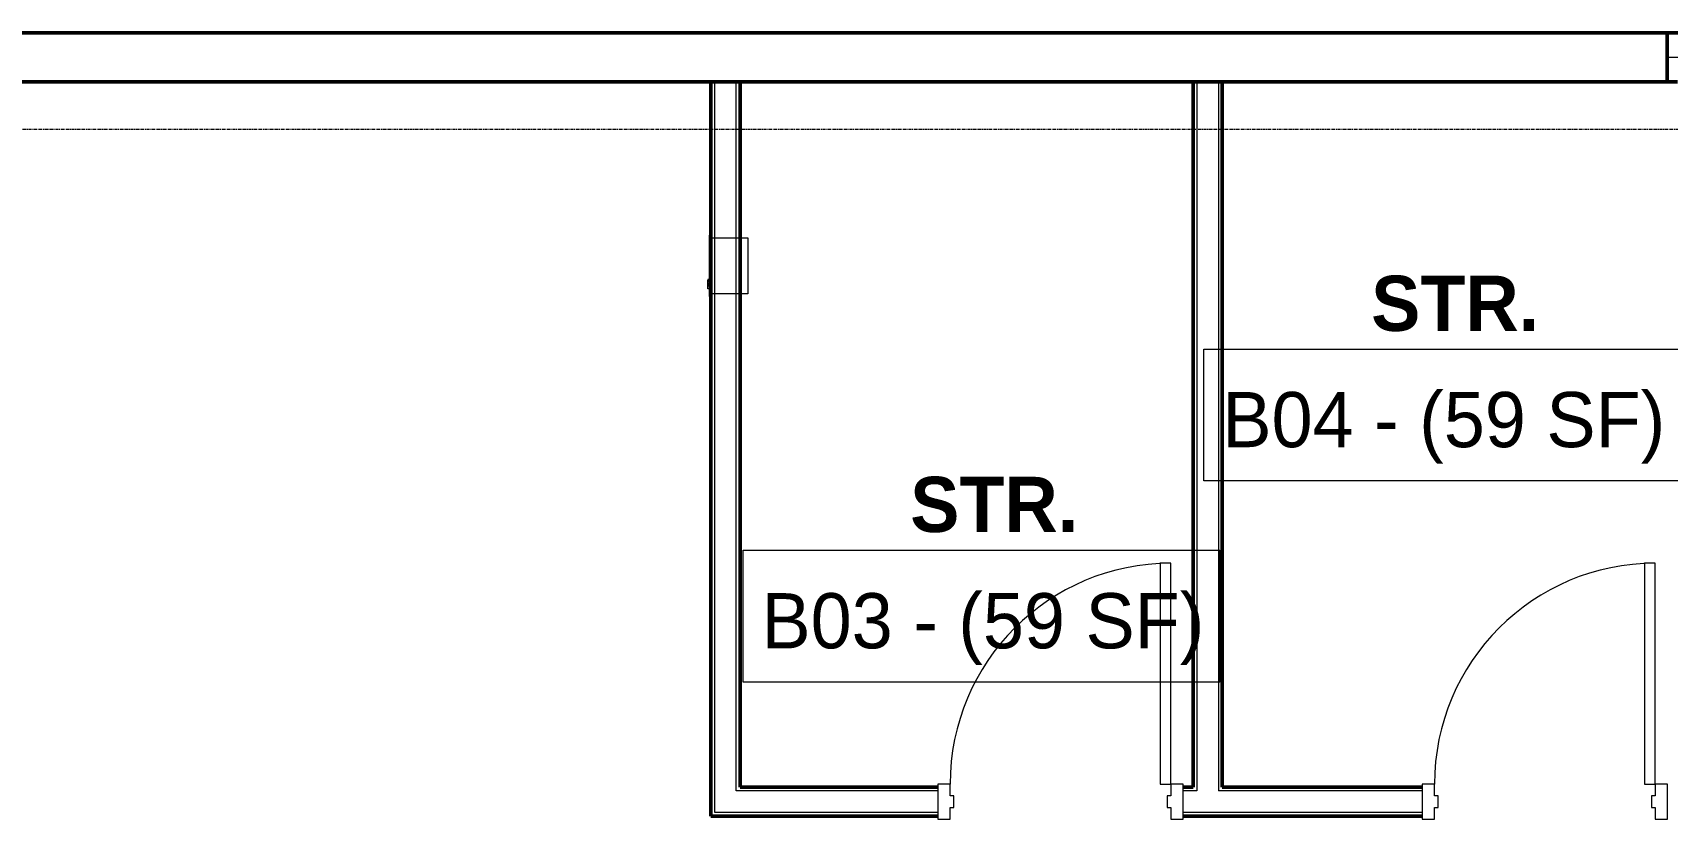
# Model space of a CAD drawing. Header units: inches. Extents: x -4235 to -464, y 9706 to 12365.
# Drawn here: x -3469.9 to -3203.3, y 11422.7 to 11551 of the extents above; entities that cross this region are included whole.
import ezdxf

# ---------------------------------------------------------------- set-up
doc = ezdxf.new("R2010")
doc.units = ezdxf.units.IN
doc.header["$MEASUREMENT"] = 0
doc.linetypes.add('Grid Line 1_2_', pattern=[0.875, 0.5, -0.125, 0.125, -0.125])
for name, color, linetype, lineweight in [('0-1', 7, 'Continuous', 5), ('0-2', 7, 'Continuous', 9), ('A-AREA-IDEN', 2, 'Continuous', 9), ('A-DOOR-1', 90, 'Continuous', 20), ('A-DOOR-2', 7, 'Continuous', 9), ('A-DOOR-FRAM-1', 90, 'Continuous', 20), ('A-FLOR-2', 254, 'Continuous', 9), ('A-WALL-1', 50, 'Continuous', 13), ('A-WALL-2', 250, 'Continuous', 50), ('A-WALL-3', 10, 'Continuous', 9), ('A-WALL-4', 254, 'Continuous', 9), ('E-FIRE-1', 7, 'Continuous', 9), ('E-FIRE-2', 254, 'Continuous', 9), ('E-FIRE-3', 10, 'Continuous', 9), ('I-WALL-1', 250, 'Continuous', 50), ('I-WALL-2', 254, 'Continuous', 9), ('I-WALL-3', 10, 'Continuous', 9), ('S-FNDN-1', 250, 'Continuous', 50), ('S-FNDN-2', 254, 'Continuous', 9), ('S-FNDN-3', 10, 'Continuous', 9), ('S-GRID-1', 1, 'Grid Line 1_2_', 9)]:
    doc.layers.add(name, color=color, linetype=linetype, lineweight=lineweight)
doc.styles.add('Century Gothic', font='ufonts.com_century-gothic.ttf', dxfattribs={"height": 9})
doc.styles.add('Century Gothic_B', font='GOTHICB.TTF', dxfattribs={"height": 9})

# ---------------------------------------------------------------- blocks, each defined once
blk = doc.blocks.new('HOLLOW METAL - COMMON_3-0 x 7-0 - HM DOOR-2191985-BACKGROUND - BASEMENT')
at = {"layer": 'A-DOOR-1'}
for p, q in [((18, 39.125), (16.25, 39.125)), ((16.25, 39.125), (16.25, 3.125)), ((18, 3.125), (18, 39.125)), ((16.25, 3.125), (18, 3.125))]:
    blk.add_line(p, q, dxfattribs=at)
at = {"layer": 'A-DOOR-2'}
blk.add_arc((18, 3.125), 36, 90, 180, dxfattribs=at)
at = {"layer": 'A-DOOR-FRAM-1'}
for p, q in [((-18, 3.125), (-20, 3.125)), ((-20, 3.125), (-20, -2.625)), ((-18, 1.1875), (-18, 3.125)), ((18, 3.125), (18, 1.1875)), ((20, 3.125), (18, 3.125)), ((20, -2.625), (20, 3.125)), ((-17.375, 1.1875), (-18, 1.1875)), ((-17.375, -0.6875), (-17.375, 1.1875)), ((18, 1.1875), (17.375, 1.1875)), ((17.375, 1.1875), (17.375, -0.6875)), ((-20, -2.625), (-18, -2.625)), ((-18, -2.625), (-18, -0.6875)), ((-18, -0.6875), (-17.375, -0.6875)), ((17.375, -0.6875), (18, -0.6875)), ((18, -0.6875), (18, -2.625)), ((18, -2.625), (20, -2.625))]:
    blk.add_line(p, q, dxfattribs=at)
blk = doc.blocks.new('104416 - Fire Extinguishers - Wall - Class A - Light - 2A-2206155-BACKGROUND - BASEMENT')
at = {"layer": 'E-FIRE-1'}
for p, q in [((14.41, 2.63), (14.41, 2.88)), ((14.44, 2.88), (14.84, 2.88)), ((14.44, 2.63), (14.44, 2.88)), ((14.84, 2.88), (15.03, 2.88)), ((14.84, 2.63), (14.84, 2.88)), ((15.03, 2.88), (15.11, 2.88)), ((15.03, 2.63), (15.03, 2.88)), ((15.11, 2.88), (15.24, 2.88)), ((15.11, 2.63), (15.11, 2.88)), ((15.24, 2.88), (15.51, 2.88)), ((15.24, 2.63), (15.24, 2.88)), ((15.51, 2.88), (15.73, 2.88)), ((15.51, 2.63), (15.51, 2.88)), ((15.73, 2.88), (15.87, 2.88)), ((15.73, 2.63), (15.73, 2.88)), ((15.87, 2.88), (15.91, 2.88)), ((15.87, 2.63), (15.87, 2.88)), ((15.91, 2.63), (15.91, 2.88)), ((15.94, 2.63), (15.94, 2.88)), ((13.19, 2.63), (13.19, 2.37)), ((23.19, 2.63), (13.19, 2.63)), ((13.19, 2.63), (23.19, 2.63)), ((13.19, 2.63), (13.19, 2.37)), ((23.19, 2.37), (23.19, 2.63)), ((23.19, 2.37), (23.19, 2.63)), ((13.63, -3.62), (13.63, -2.38)), ((22.75, -2.38), (22.75, -3.62)), ((22.75, -3.62), (13.63, -3.62))]:
    blk.add_line(p, q, dxfattribs=at)
at = {"layer": 'E-FIRE-2'}
for p, q in [((23.19, 2.37), (13.19, 2.37)), ((13.63, -2.38), (13.63, 2.37)), ((22.75, 2.37), (22.75, -2.38))]:
    blk.add_line(p, q, dxfattribs=at)
at = {"layer": 'E-FIRE-3'}
blk.add_line((13.63, 2.37), (22.75, 2.37), dxfattribs=at)
blk = doc.blocks.new('CTR - 1st Phase - Common Walls_rvt-1-BACKGROUND - BASEMENT')
at = {"layer": 'A-WALL-1'}
for p, q in [((-3358.65, 11423.86), (-3358.65, 11542.99)), ((-3355.15, 11427.36), (-3355.15, 11542.99)), ((-3280.02, 11542.99), (-3280.02, 11427.99)), ((-3276.52, 11542.99), (-3276.52, 11427.99)), ((-3354.52, 11427.36), (-3355.15, 11427.36)), ((-3322.27, 11427.36), (-3354.52, 11427.36)), ((-3280.02, 11427.36), (-3282.27, 11427.36)), ((-3280.02, 11427.99), (-3280.02, 11427.36)), ((-3276.52, 11427.99), (-3276.52, 11427.36)), ((-3243.27, 11427.36), (-3276.52, 11427.36)), ((-3355.15, 11423.86), (-3358.65, 11423.86)), ((-3354.52, 11423.86), (-3355.15, 11423.86)), ((-3322.27, 11423.86), (-3354.52, 11423.86)), ((-3243.27, 11423.86), (-3282.27, 11423.86))]:
    blk.add_line(p, q, dxfattribs=at)
at = {"layer": 'I-WALL-1'}
for p, q in [((-3359.27, 11542.99), (-3359.27, 11423.24)), ((-3354.52, 11542.99), (-3359.27, 11542.99)), ((-3354.52, 11427.99), (-3354.52, 11542.99)), ((-3275.9, 11542.99), (-3280.65, 11542.99)), ((-3280.65, 11542.99), (-3280.65, 11427.99)), ((-3275.9, 11427.99), (-3275.9, 11542.99)), ((-3322.27, 11427.99), (-3354.52, 11427.99)), ((-3280.65, 11427.99), (-3282.27, 11427.99)), ((-3243.27, 11427.99), (-3275.9, 11427.99)), ((-3359.27, 11423.24), (-3358.65, 11423.24)), ((-3358.65, 11423.24), (-3354.52, 11423.24)), ((-3354.52, 11423.24), (-3322.27, 11423.24)), ((-3282.27, 11423.24), (-3243.27, 11423.24))]:
    blk.add_line(p, q, dxfattribs=at)
at = {"layer": 'I-WALL-2'}
for p, q in [((-3359.27, 11542.99), (-3359.27, 11517.99)), ((-3354.52, 11517.55), (-3354.52, 11542.99)), ((-3280.65, 11542.99), (-3280.65, 11427.99)), ((-3275.9, 11427.99), (-3275.9, 11542.99)), ((-3359.27, 11507.99), (-3359.27, 11423.24)), ((-3354.52, 11427.99), (-3354.52, 11508.43)), ((-3322.27, 11427.99), (-3354.52, 11427.99)), ((-3280.65, 11427.99), (-3282.27, 11427.99)), ((-3243.27, 11427.99), (-3275.9, 11427.99)), ((-3354.52, 11423.24), (-3359.27, 11423.24)), ((-3354.52, 11423.24), (-3322.27, 11423.24)), ((-3282.27, 11423.24), (-3243.27, 11423.24))]:
    blk.add_line(p, q, dxfattribs=at)
at = {"layer": 'I-WALL-3'}
for p, q in [((-3359.27, 11542.99), (-3354.52, 11542.99)), ((-3280.65, 11542.99), (-3275.9, 11542.99)), ((-3322.27, 11427.99), (-3322.27, 11423.24)), ((-3282.27, 11423.24), (-3282.27, 11427.99)), ((-3243.27, 11427.99), (-3243.27, 11423.24))]:
    blk.add_line(p, q, dxfattribs=at)
at = {"layer": 'S-FNDN-1'}
for p, q in [((-2822.07, 11550.99), (-3203.32, 11550.99)), ((-3203.32, 11550.99), (-3203.32, 11542.99)), ((-3203.32, 11542.99), (-3201.65, 11542.99))]:
    blk.add_line(p, q, dxfattribs=at)
at = {"layer": 'S-FNDN-2'}
blk.add_line((-3203.32, 11542.99), (-3201.65, 11542.99), dxfattribs=at)
at = {"layer": 'S-FNDN-3'}
blk.add_line((-3203.32, 11542.99), (-3203.32, 11546.99), dxfattribs=at)
at = {"layer": '0-2', "rotation": 90}
blk.add_blockref('104416 - Fire Extinguishers - Wall - Class A - Light - 2A-2206155-BACKGROUND - BASEMENT', (-3356.9, 11494.8), dxfattribs=at)
at = {"layer": '0-2'}
for p in [(-3302.27, 11425.36), (-3223.27, 11425.36)]:
    blk.add_blockref('HOLLOW METAL - COMMON_3-0 x 7-0 - HM DOOR-2191985-BACKGROUND - BASEMENT', p, dxfattribs=at)
blk = doc.blocks.new('CTR - 1st Phase -Stairs _ Elevators_rvt-1-BACKGROUND - BASEMENT')
at = {"layer": 'A-FLOR-2'}
blk.add_line((-3203.32, 11546.99), (-3041.37, 11546.99), dxfattribs=at)
at = {"layer": 'A-WALL-2'}
for p, q in [((-3203.32, 11550.99), (-3481.32, 11550.99)), ((-3203.32, 11542.99), (-3203.32, 11550.99)), ((-3477.32, 11542.99), (-3203.32, 11542.99))]:
    blk.add_line(p, q, dxfattribs=at)
at = {"layer": 'A-WALL-3'}
blk.add_line((-3203.32, 11546.99), (-3203.32, 11550.99), dxfattribs=at)
at = {"layer": 'A-WALL-4'}
blk.add_line((-3203.32, 11550.99), (-3480.95, 11550.99), dxfattribs=at)

msp = doc.modelspace()

# ---------------------------------------------------------------- linework, layer by layer
at = {"layer": 'A-AREA-IDEN', "flags": 128}
for points in [[(-3278.87, 11499.41), (-3201.1, 11499.41), (-3201.1, 11477.91), (-3278.87, 11477.91)], [(-3354.04, 11466.61), (-3276.27, 11466.61), (-3276.27, 11445.11), (-3354.04, 11445.11)]]:
    msp.add_lwpolyline(points, close=True, dxfattribs=at)
at = {"layer": 'S-GRID-1'}
msp.add_line((-464.45, 11535.19), (-4185.7, 11535.19), dxfattribs=at)

# ---------------------------------------------------------------- block references
at = {"layer": '0-1'}
for name in ['CTR - 1st Phase - Common Walls_rvt-1-BACKGROUND - BASEMENT', 'CTR - 1st Phase -Stairs _ Elevators_rvt-1-BACKGROUND - BASEMENT']:
    msp.add_blockref(name, (0, 0), dxfattribs=at)

# ---------------------------------------------------------------- texts
at = {"layer": 'A-AREA-IDEN', "char_height": 9, "attachment_point": 1}
for s, insert, width, style in [('STR.', (-3251.6, 11511.37), 27.876, 'Century Gothic_B'), ('B04 - (59 SF)', (-3275.87, 11492.41), 86.658, 'Century Gothic'), ('STR.', (-3326.78, 11478.58), 27.876, 'Century Gothic_B'), ('B03 - (59 SF)', (-3351.04, 11459.61), 86.658, 'Century Gothic')]:
    msp.add_mtext(s, dxfattribs=dict(at, insert=insert, width=width, style=style))

doc.saveas('drawing.dxf')
